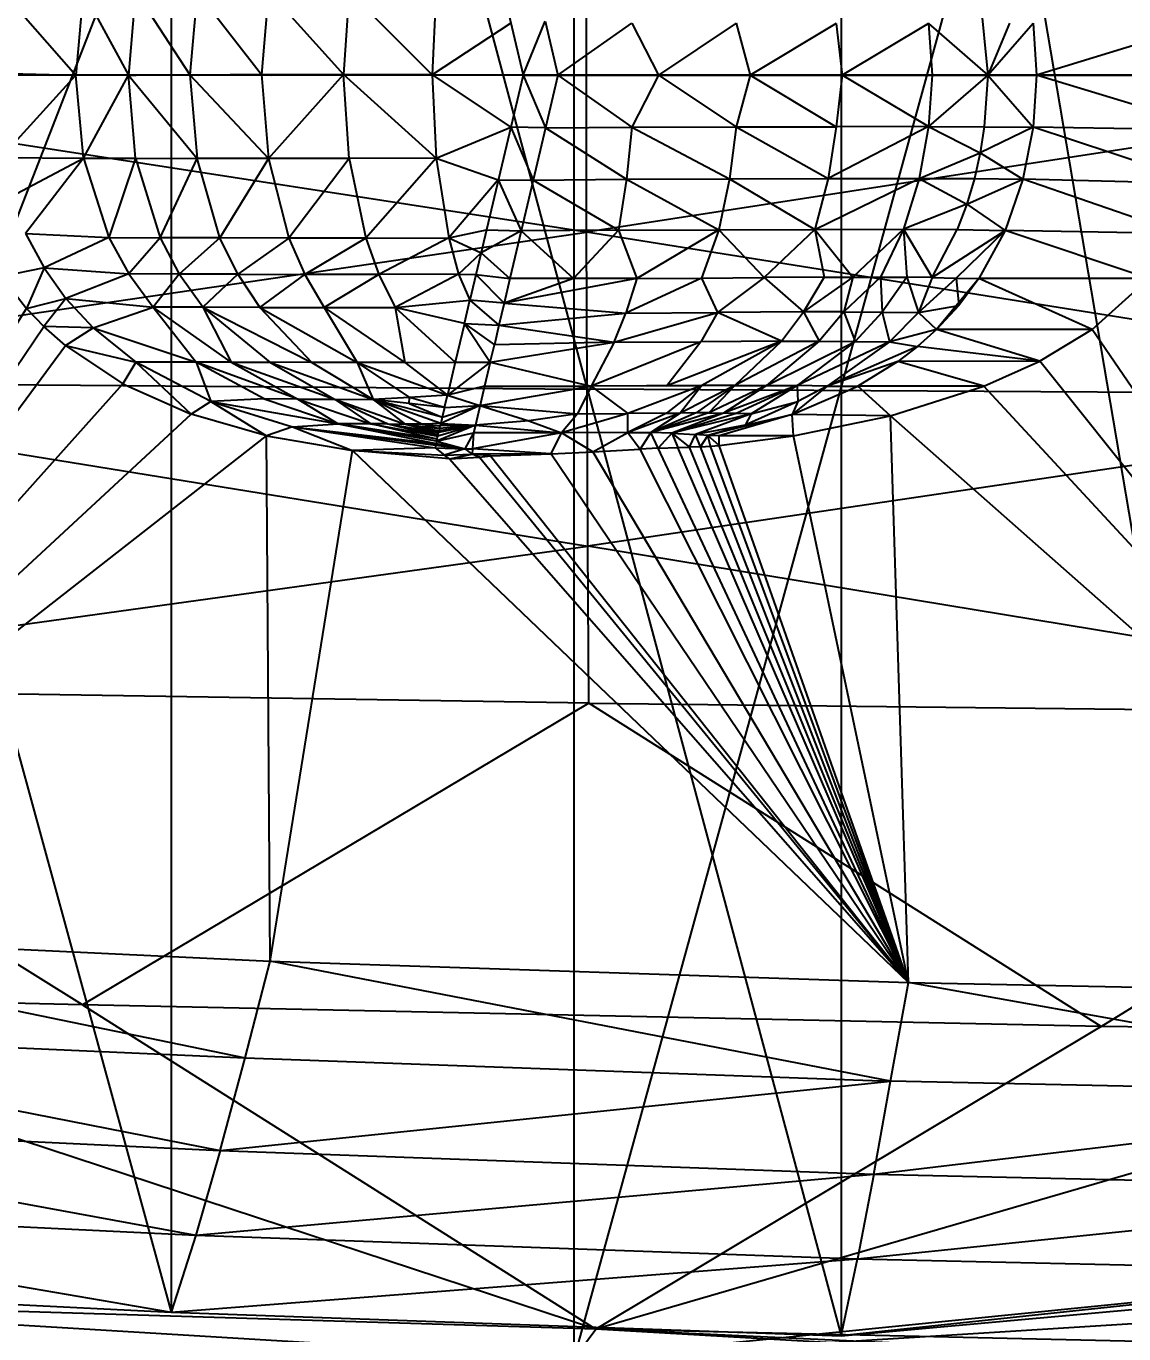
# Model space of a CAD drawing. Extents: x 11992 to 29481, y -6727 to 6811.
# Drawn here: x 18263.9 to 18425.4, y 3013.4 to 3205.8 of the extents above; entities that cross this region are included whole.
import ezdxf

# ---------------------------------------------------------------- set-up
doc = ezdxf.new("R2010")
doc.units = 0
doc.header["$MEASUREMENT"] = 0
doc.layers.get('0').update_dxf_attribs({"color": 8, "linetype": 'CONTINUOUS'})
doc.layers.add('zoylight 5回路', color=4, linetype='CONTINUOUS')

msp = doc.modelspace()

# ---------------------------------------------------------------- linework, layer by layer
for p, q in [((18344.45, 3387.46, -2031.63), (18198.4, 3013.62, -2031.63)), ((18344.45, 3387.46, -2031.63), (18344.45, 3009.73, -2031.63)), ((18445.54, 3019.73, -2034.43), (18383.8, 3384.09, -2034.43)), ((18383.8, 3384.09, -2034.43), (18383.8, 3013.11, -2034.43)), ((18285.24, 3380.58, -2034.43), (18383.8, 3013.11, -2034.43)), ((18285.24, 3380.58, -2034.43), (18285.24, 3016.62, -2034.43)), ((18445.54, 3377.27, -2031.63), (18344.45, 3009.73, -2031.63)), ((18186.9, 3375.74, -2034.43), (18285.24, 3016.62, -2034.43)), ((18330.85, 3224.63, -2372.89), (18336.99, 3198.6, -2378.88)), ((18346.32, 3198.6, -1952.08), (18346.34, 3221.7, -1952.23)), ((18260.3, 3211.02, -2314.98), (18271.19, 3198.59, -2339.02)), ((18272.31, 3210.83, -2338.76), (18271.19, 3198.59, -2339.02)), ((18272.31, 3210.83, -2338.76), (18278.93, 3198.58, -2350.05)), ((18280, 3210.84, -2349.62), (18278.93, 3198.58, -2350.05)), ((18280, 3210.84, -2349.62), (18287.96, 3198.65, -2359.81)), ((18289.06, 3210.87, -2359.33), (18287.96, 3198.65, -2359.81)), ((18289.06, 3210.87, -2359.33), (18298.54, 3198.67, -2368.01)), ((18299.57, 3210.89, -2367.37), (18298.54, 3198.67, -2368.01)), ((18299.57, 3210.89, -2367.37), (18310.6, 3198.66, -2374.13)), ((18311.4, 3210.89, -2373.27), (18310.6, 3198.66, -2374.13)), ((18311.4, 3210.89, -2373.27), (18323.6, 3198.63, -2377.74)), ((18324.21, 3210.85, -2376.74), (18323.6, 3198.63, -2377.74)), ((18404.23, 3210.02, -2350.68), (18405.39, 3198.6, -2350.88)), ((18335.19, 3206.24, -2378.45), (18323.6, 3198.63, -2377.74)), ((18336.99, 3198.6, -2378.88), (18340.26, 3206.52, -2375.26)), ((18340.26, 3206.52, -2375.26), (18342.13, 3198.6, -2375.66)), ((18342.13, 3198.6, -2375.66), (18353.01, 3206.25, -2374.24)), ((18353.01, 3206.25, -2374.24), (18356.91, 3198.6, -2374.08)), ((18368.36, 3206.24, -2371.04), (18356.91, 3198.6, -2374.08)), ((18368.36, 3206.24, -2371.04), (18370.42, 3198.6, -2370.87)), ((18383.08, 3206.2, -2365.58), (18370.42, 3198.6, -2370.87)), ((18383.08, 3206.2, -2365.58), (18383.94, 3198.6, -2365.61)), ((18396.65, 3206.19, -2357.67), (18383.94, 3198.6, -2365.61)), ((18396.65, 3206.19, -2357.67), (18405.39, 3198.6, -2350.88)), ((18396.65, 3206.19, -2357.67), (18397.16, 3198.6, -2357.77)), ((18405.39, 3198.6, -2350.88), (18412.03, 3206.25, -2342.77)), ((18408.58, 3206.23, -2346.96), (18405.39, 3198.6, -2350.88)), ((18412.03, 3206.25, -2342.77), (18412.55, 3198.6, -2342.79)), ((18439.01, 3206.69, -2307.08), (18412.55, 3198.6, -2342.79)), ((18496.2, 3198.6, -1934.65), (18098.55, 3198.6, -1985.48)), ((18346.35, 3175.49, -1952.22), (18196.69, 3198.6, -1971.57)), ((18259.11, 3198.86, -2315.07), (18271.19, 3198.59, -2339.02)), ((18259.11, 3198.86, -2315.07), (18267.33, 3198.6, -2332.39)), ((18260.24, 3186.47, -2314.98), (18271.19, 3198.59, -2339.02)), ((18271.19, 3198.59, -2339.02), (18267.33, 3198.6, -2332.39)), ((18299.94, 3198.6, -2368.88), (18267.33, 3198.6, -2332.39)), ((18273.18, 3198.6, -2342.14), (18271.19, 3198.59, -2339.02)), ((18272.31, 3186.37, -2338.76), (18271.19, 3198.59, -2339.02)), ((18278.93, 3198.58, -2350.05), (18271.19, 3198.59, -2339.02)), ((18272.31, 3186.37, -2338.76), (18278.93, 3198.58, -2350.05)), ((18278.93, 3198.58, -2350.05), (18273.18, 3198.6, -2342.14)), ((18287.96, 3198.65, -2359.81), (18278.93, 3198.58, -2350.05)), ((18278.93, 3198.58, -2350.05), (18280.06, 3198.6, -2351.44)), ((18278.93, 3198.58, -2350.05), (18289.06, 3186.32, -2359.33)), ((18280, 3186.35, -2349.63), (18278.93, 3198.58, -2350.05)), ((18287.96, 3198.65, -2359.81), (18280.06, 3198.6, -2351.44)), ((18287.96, 3198.65, -2359.81), (18298.54, 3198.67, -2368.01)), ((18287.96, 3198.65, -2359.81), (18299.57, 3186.3, -2367.37)), ((18287.96, 3198.65, -2359.81), (18289.32, 3198.6, -2361.04)), ((18287.96, 3198.65, -2359.81), (18289.06, 3186.32, -2359.33)), ((18298.54, 3198.67, -2368.01), (18289.32, 3198.6, -2361.04)), ((18298.54, 3198.67, -2368.01), (18299.57, 3186.3, -2367.37)), ((18298.54, 3198.67, -2368.01), (18310.6, 3198.66, -2374.13)), ((18298.54, 3198.67, -2368.01), (18299.94, 3198.6, -2368.88)), ((18299.57, 3186.3, -2367.37), (18310.6, 3198.66, -2374.13)), ((18310.6, 3198.66, -2374.13), (18299.94, 3198.6, -2368.88)), ((18323.6, 3198.63, -2377.74), (18310.6, 3198.66, -2374.13)), ((18311.4, 3186.31, -2373.27), (18310.6, 3198.66, -2374.13)), ((18324.21, 3186.35, -2376.74), (18310.6, 3198.66, -2374.13)), ((18323.6, 3198.63, -2377.74), (18336.99, 3198.6, -2378.88)), ((18323.6, 3198.63, -2377.74), (18335.18, 3190.94, -2378.45)), ((18323.6, 3198.63, -2377.74), (18324.21, 3186.35, -2376.74)), ((18336.99, 3198.6, -2378.88), (18329.17, 3165.47, -2368.22)), ((18336.99, 3198.6, -2378.88), (18340.3, 3190.82, -2375.27)), ((18336.99, 3198.6, -2378.88), (18439.6, 3198.6, -2307.11)), ((18342.13, 3198.6, -2375.66), (18340.3, 3190.82, -2375.27)), ((18342.13, 3198.6, -2375.66), (18353.01, 3190.94, -2374.24)), ((18346.35, 3175.49, -1952.22), (18346.32, 3198.6, -1952.08)), ((18496.2, 3198.6, -1934.65), (18346.35, 3175.49, -1952.22)), ((18356.91, 3198.6, -2374.08), (18353.01, 3190.94, -2374.24)), ((18356.91, 3198.6, -2374.08), (18368.36, 3190.96, -2371.04)), ((18370.42, 3198.6, -2370.87), (18368.36, 3190.96, -2371.04)), ((18370.42, 3198.6, -2370.87), (18383.08, 3190.99, -2365.58)), ((18383.94, 3198.6, -2365.61), (18383.08, 3190.99, -2365.58)), ((18396.65, 3191.01, -2357.67), (18383.94, 3198.6, -2365.61)), ((18405.39, 3198.6, -2350.88), (18396.65, 3191.01, -2357.67)), ((18397.16, 3198.6, -2357.77), (18396.65, 3191.01, -2357.67)), ((18405.39, 3198.6, -2350.88), (18404.83, 3190.99, -2350.86)), ((18405.39, 3198.6, -2350.88), (18412.03, 3190.94, -2342.77)), ((18412.55, 3198.6, -2342.79), (18412.03, 3190.94, -2342.77)), ((18439.01, 3190.51, -2307.08), (18412.55, 3198.6, -2342.79)), ((18324.21, 3186.35, -2376.74), (18335.18, 3190.94, -2378.45)), ((18340.3, 3190.82, -2375.27), (18335.18, 3190.94, -2378.45)), ((18335.18, 3190.94, -2378.45), (18338.48, 3183.13, -2373.84)), ((18340.3, 3190.82, -2375.27), (18338.48, 3183.13, -2373.84)), ((18340.3, 3190.82, -2375.27), (18353.01, 3190.94, -2374.24)), ((18340.3, 3190.82, -2375.27), (18352.23, 3183.28, -2372.89)), ((18353.01, 3190.94, -2374.24), (18352.23, 3183.28, -2372.89)), ((18353.01, 3190.94, -2374.24), (18368.36, 3190.96, -2371.04)), ((18353.01, 3190.94, -2374.24), (18367.37, 3183.31, -2369.84)), ((18368.36, 3190.96, -2371.04), (18367.37, 3183.31, -2369.84)), ((18368.36, 3190.96, -2371.04), (18383.08, 3190.99, -2365.58)), ((18368.36, 3190.96, -2371.04), (18381.88, 3183.37, -2364.63)), ((18396.65, 3191.01, -2357.67), (18381.88, 3183.37, -2364.63)), ((18383.08, 3190.99, -2365.58), (18381.88, 3183.37, -2364.63)), ((18396.65, 3191.01, -2357.67), (18383.08, 3190.99, -2365.58)), ((18396.65, 3191.01, -2357.67), (18395.28, 3183.4, -2357.01)), ((18396.65, 3191.01, -2357.67), (18404.83, 3190.99, -2350.86)), ((18396.65, 3191.01, -2357.67), (18404.23, 3187.17, -2350.68)), ((18404.83, 3190.99, -2350.86), (18404.23, 3187.17, -2350.68)), ((18412.03, 3190.94, -2342.77), (18404.23, 3187.17, -2350.68)), ((18404.83, 3190.99, -2350.86), (18412.03, 3190.94, -2342.77)), ((18412.03, 3190.94, -2342.77), (18410.54, 3183.27, -2342.32)), ((18439.01, 3190.51, -2307.08), (18412.03, 3190.94, -2342.77)), ((18437.11, 3182.63, -2306.98), (18412.03, 3190.94, -2342.77)), ((18260.24, 3186.47, -2314.98), (18272.31, 3186.37, -2338.76)), ((18261.71, 3180.72, -2314.87), (18272.31, 3186.37, -2338.76)), ((18272.31, 3186.37, -2338.76), (18263.82, 3175.27, -2314.71)), ((18272.31, 3186.37, -2338.76), (18276.05, 3174.68, -2337.85)), ((18272.31, 3186.37, -2338.76), (18280, 3186.35, -2349.63)), ((18280, 3186.35, -2349.63), (18276.05, 3174.68, -2337.85)), ((18280, 3186.35, -2349.63), (18283.59, 3174.66, -2348.27)), ((18280, 3186.35, -2349.63), (18289.06, 3186.32, -2359.33)), ((18283.59, 3174.66, -2348.27), (18289.06, 3186.32, -2359.33)), ((18299.57, 3186.3, -2367.37), (18289.06, 3186.32, -2359.33)), ((18292.41, 3174.63, -2357.45), (18289.06, 3186.32, -2359.33)), ((18299.57, 3186.3, -2367.37), (18292.41, 3174.63, -2357.45)), ((18311.4, 3186.31, -2373.27), (18299.57, 3186.3, -2367.37)), ((18299.57, 3186.3, -2367.37), (18302.54, 3174.61, -2364.92)), ((18311.4, 3186.31, -2373.27), (18302.54, 3174.61, -2364.92)), ((18324.21, 3186.35, -2376.74), (18311.4, 3186.31, -2373.27)), ((18311.4, 3186.31, -2373.27), (18313.87, 3174.62, -2370.3)), ((18324.21, 3186.35, -2376.74), (18313.87, 3174.62, -2370.3)), ((18324.21, 3186.35, -2376.74), (18333.35, 3183.19, -2377)), ((18324.21, 3186.35, -2376.74), (18326.07, 3174.66, -2373.35)), ((18395.28, 3183.4, -2357.01), (18404.23, 3187.17, -2350.68)), ((18404.23, 3187.17, -2350.68), (18403.39, 3183.36, -2350.36)), ((18404.23, 3187.17, -2350.68), (18410.54, 3183.27, -2342.32)), ((18333.35, 3183.19, -2377), (18326.07, 3174.66, -2373.35)), ((18333.35, 3183.19, -2377), (18338.48, 3183.13, -2373.84)), ((18333.35, 3183.19, -2377), (18336.72, 3175.68, -2371.15)), ((18338.48, 3183.13, -2373.84), (18336.72, 3175.68, -2371.15)), ((18338.48, 3183.13, -2373.84), (18352.23, 3183.28, -2372.89)), ((18338.48, 3183.13, -2373.84), (18351.04, 3175.77, -2370.33)), ((18352.23, 3183.28, -2372.89), (18351.04, 3175.77, -2370.33)), ((18352.23, 3183.28, -2372.89), (18367.37, 3183.31, -2369.84)), ((18352.23, 3183.28, -2372.89), (18365.79, 3175.81, -2367.53)), ((18367.37, 3183.31, -2369.84), (18365.79, 3175.81, -2367.53)), ((18367.37, 3183.31, -2369.84), (18381.88, 3183.37, -2364.63)), ((18367.37, 3183.31, -2369.84), (18379.9, 3175.9, -2362.72)), ((18379.9, 3175.9, -2362.72), (18395.28, 3183.4, -2357.01)), ((18381.88, 3183.37, -2364.63), (18379.9, 3175.9, -2362.72)), ((18381.88, 3183.37, -2364.63), (18395.28, 3183.4, -2357.01)), ((18395.28, 3183.4, -2357.01), (18392.94, 3175.94, -2355.6)), ((18395.28, 3183.4, -2357.01), (18403.39, 3183.36, -2350.36)), ((18395.28, 3183.4, -2357.01), (18402.27, 3179.59, -2349.88)), ((18403.39, 3183.36, -2350.36), (18402.27, 3179.59, -2349.88)), ((18402.27, 3179.59, -2349.88), (18410.54, 3183.27, -2342.32)), ((18403.39, 3183.36, -2350.36), (18410.54, 3183.27, -2342.32)), ((18410.54, 3183.27, -2342.32), (18407.92, 3175.75, -2341.3)), ((18433.77, 3175.25, -2306.81), (18410.54, 3183.27, -2342.32)), ((18437.11, 3182.63, -2306.98), (18410.54, 3183.27, -2342.32)), ((18402.27, 3179.59, -2349.88), (18392.94, 3175.94, -2355.6)), ((18402.27, 3179.59, -2349.88), (18400.87, 3175.88, -2349.22)), ((18402.27, 3179.59, -2349.88), (18407.92, 3175.75, -2341.3)), ((18196.74, 3153.56, -1971.98), (18346.35, 3175.49, -1952.22)), ((18263.82, 3175.27, -2314.71), (18276.05, 3174.68, -2337.85)), ((18263.82, 3175.27, -2314.71), (18266.53, 3170.24, -2314.51)), ((18276.05, 3174.68, -2337.85), (18266.53, 3170.24, -2314.51)), ((18276.05, 3174.68, -2337.85), (18283.59, 3174.66, -2348.27)), ((18276.05, 3174.68, -2337.85), (18278.98, 3169.34, -2337.15)), ((18283.59, 3174.66, -2348.27), (18278.98, 3169.34, -2337.15)), ((18292.41, 3174.63, -2357.45), (18283.59, 3174.66, -2348.27)), ((18283.59, 3174.66, -2348.27), (18286.41, 3169.32, -2347.22)), ((18292.41, 3174.63, -2357.45), (18286.41, 3169.32, -2347.22)), ((18295.04, 3169.29, -2355.98), (18292.41, 3174.63, -2357.45)), ((18302.54, 3174.61, -2364.92), (18292.41, 3174.63, -2357.45)), ((18302.54, 3174.61, -2364.92), (18295.04, 3169.29, -2355.98)), ((18313.87, 3174.62, -2370.3), (18302.54, 3174.61, -2364.92)), ((18302.54, 3174.61, -2364.92), (18304.87, 3169.27, -2363.01)), ((18313.87, 3174.62, -2370.3), (18304.87, 3169.27, -2363.01)), ((18313.87, 3174.62, -2370.3), (18326.07, 3174.66, -2373.35)), ((18313.87, 3174.62, -2370.3), (18315.79, 3169.28, -2367.98)), ((18326.07, 3174.66, -2373.35), (18315.79, 3169.28, -2367.98)), ((18326.07, 3174.66, -2373.35), (18331.62, 3175.83, -2374.46)), ((18326.07, 3174.66, -2373.35), (18327.51, 3169.32, -2370.7)), ((18326.07, 3174.66, -2373.35), (18330.81, 3172.42, -2372.81)), ((18336.72, 3175.68, -2371.15), (18330.81, 3172.42, -2372.81)), ((18331.62, 3175.83, -2374.46), (18336.72, 3175.68, -2371.15)), ((18336.72, 3175.68, -2371.15), (18335.07, 3168.67, -2367.06)), ((18351.04, 3175.77, -2370.33), (18336.72, 3175.68, -2371.15)), ((18336.72, 3175.68, -2371.15), (18344.42, 3168.68, -2366.83)), ((18351.04, 3175.77, -2370.33), (18344.42, 3168.68, -2366.83)), ((18346.41, 3152.39, -1952.66), (18346.35, 3175.49, -1952.22)), ((18496.3, 3151.54, -1935.27), (18346.35, 3175.49, -1952.22)), ((18351.04, 3175.77, -2370.33), (18365.79, 3175.81, -2367.53)), ((18351.04, 3175.77, -2370.33), (18353.71, 3168.69, -2365.83)), ((18365.79, 3175.81, -2367.53), (18353.71, 3168.69, -2365.83)), ((18365.79, 3175.81, -2367.53), (18363.25, 3168.73, -2364.01)), ((18365.79, 3175.81, -2367.53), (18379.9, 3175.9, -2362.72)), ((18365.79, 3175.81, -2367.53), (18372.47, 3168.8, -2361.37)), ((18379.9, 3175.9, -2362.72), (18372.47, 3168.8, -2361.37)), ((18379.9, 3175.9, -2362.72), (18392.94, 3175.94, -2355.6)), ((18379.9, 3175.9, -2362.72), (18381.27, 3168.86, -2357.86)), ((18379.9, 3175.9, -2362.72), (18385.49, 3168.88, -2355.71)), ((18392.94, 3175.94, -2355.6), (18385.49, 3168.88, -2355.71)), ((18392.94, 3175.94, -2355.6), (18389.57, 3168.88, -2353.24)), ((18392.94, 3175.94, -2355.6), (18397.19, 3168.8, -2347.26)), ((18392.94, 3175.94, -2355.6), (18400.87, 3175.88, -2349.22)), ((18392.94, 3175.94, -2355.6), (18393.47, 3168.85, -2350.45)), ((18397.19, 3168.8, -2347.26), (18400.87, 3175.88, -2349.22)), ((18397.19, 3168.8, -2347.26), (18407.92, 3175.75, -2341.3)), ((18407.92, 3175.75, -2341.3), (18400.72, 3168.73, -2343.63)), ((18400.87, 3175.88, -2349.22), (18407.92, 3175.75, -2341.3)), ((18407.92, 3175.75, -2341.3), (18404.06, 3168.65, -2339.54)), ((18433.77, 3175.25, -2306.81), (18407.92, 3175.75, -2341.3)), ((18429.05, 3168.65, -2306.56), (18407.92, 3175.75, -2341.3)), ((18327.51, 3169.32, -2370.7), (18330.81, 3172.42, -2372.81)), ((18330.81, 3172.42, -2372.81), (18335.07, 3168.67, -2367.06)), ((18266.53, 3170.24, -2314.51), (18260.31, 3168.96, -2297.86)), ((18260.31, 3168.96, -2297.86), (18263.97, 3164.26, -2298.05)), ((18266.53, 3170.24, -2314.51), (18263.97, 3164.26, -2298.05)), ((18266.53, 3170.24, -2314.51), (18278.98, 3169.34, -2337.15)), ((18266.53, 3170.24, -2314.51), (18269.74, 3165.74, -2314.28)), ((18278.98, 3169.34, -2337.15), (18269.74, 3165.74, -2314.28)), ((18278.98, 3169.34, -2337.15), (18282.59, 3164.46, -2336.29)), ((18286.41, 3169.32, -2347.22), (18278.98, 3169.34, -2337.15)), ((18286.41, 3169.32, -2347.22), (18282.59, 3164.46, -2336.29)), ((18295.04, 3169.29, -2355.98), (18286.41, 3169.32, -2347.22)), ((18289.89, 3164.44, -2345.93), (18286.41, 3169.32, -2347.22)), ((18295.04, 3169.29, -2355.98), (18289.89, 3164.44, -2345.93)), ((18295.04, 3169.29, -2355.98), (18298.28, 3164.41, -2354.18)), ((18295.04, 3169.29, -2355.98), (18304.87, 3169.27, -2363.01)), ((18298.28, 3164.41, -2354.18), (18304.87, 3169.27, -2363.01)), ((18315.79, 3169.28, -2367.98), (18304.87, 3169.27, -2363.01)), ((18304.87, 3169.27, -2363.01), (18307.75, 3164.4, -2360.67)), ((18315.79, 3169.28, -2367.98), (18307.75, 3164.4, -2360.67)), ((18327.51, 3169.32, -2370.7), (18315.79, 3169.28, -2367.98)), ((18315.79, 3169.28, -2367.98), (18318.17, 3164.41, -2365.12)), ((18327.51, 3169.32, -2370.7), (18318.17, 3164.41, -2365.12)), ((18327.51, 3169.32, -2370.7), (18330.06, 3169.24, -2370.93)), ((18327.51, 3169.32, -2370.7), (18329.17, 3165.47, -2368.22)), ((18330.06, 3169.24, -2370.93), (18334.21, 3165.03, -2364.11)), ((18330.06, 3169.24, -2370.93), (18335.07, 3168.67, -2367.06)), ((18353.71, 3168.69, -2365.83), (18334.21, 3165.03, -2364.11)), ((18344.42, 3168.68, -2366.83), (18334.21, 3165.03, -2364.11)), ((18335.07, 3168.67, -2367.06), (18334.21, 3165.03, -2364.11)), ((18344.42, 3168.68, -2366.83), (18335.07, 3168.67, -2367.06)), ((18353.71, 3168.69, -2365.83), (18344.42, 3168.68, -2366.83)), ((18363.25, 3168.73, -2364.01), (18352.09, 3163.59, -2361.73)), ((18353.71, 3168.69, -2365.83), (18352.09, 3163.59, -2361.73)), ((18353.71, 3168.69, -2365.83), (18363.25, 3168.73, -2364.01)), ((18363.25, 3168.73, -2364.01), (18372.47, 3168.8, -2361.37)), ((18363.25, 3168.73, -2364.01), (18365.6, 3163.66, -2359.09)), ((18372.47, 3168.8, -2361.37), (18365.6, 3163.66, -2359.09)), ((18381.27, 3168.86, -2357.86), (18372.47, 3168.8, -2361.37)), ((18372.47, 3168.8, -2361.37), (18378.26, 3163.76, -2354.78)), ((18385.49, 3168.88, -2355.71), (18378.26, 3163.76, -2354.78)), ((18381.27, 3168.86, -2357.86), (18378.26, 3163.76, -2354.78)), ((18381.27, 3168.86, -2357.86), (18385.49, 3168.88, -2355.71)), ((18385.49, 3168.88, -2355.71), (18384.19, 3163.78, -2351.81)), ((18389.57, 3168.88, -2353.24), (18384.19, 3163.78, -2351.81)), ((18385.49, 3168.88, -2355.71), (18389.57, 3168.88, -2353.24)), ((18389.57, 3168.88, -2353.24), (18393.47, 3168.85, -2350.45)), ((18389.57, 3168.88, -2353.24), (18389.84, 3163.74, -2348.08)), ((18393.47, 3168.85, -2350.45), (18389.84, 3163.74, -2348.08)), ((18397.19, 3168.8, -2347.26), (18393.47, 3168.85, -2350.45)), ((18393.47, 3168.85, -2350.45), (18395.15, 3163.65, -2343.39)), ((18397.19, 3168.8, -2347.26), (18395.15, 3163.65, -2343.39)), ((18395.15, 3163.65, -2343.39), (18400.72, 3168.73, -2343.63)), ((18397.19, 3168.8, -2347.26), (18400.72, 3168.73, -2343.63)), ((18404.06, 3168.65, -2339.54), (18397.8, 3161.16, -2336.35)), ((18400.72, 3168.73, -2343.63), (18401.11, 3164.71, -2338.07)), ((18400.72, 3168.73, -2343.63), (18404.06, 3168.65, -2339.54)), ((18404.06, 3168.65, -2339.54), (18401.11, 3164.71, -2338.07)), ((18420.71, 3161.16, -2306.13), (18404.06, 3168.65, -2339.54)), ((18429.05, 3168.65, -2306.56), (18404.06, 3168.65, -2339.54)), ((18420.71, 3161.16, -2306.13), (18429.05, 3168.65, -2306.56)), ((18263.97, 3164.26, -2298.05), (18269.74, 3165.74, -2314.28)), ((18269.74, 3165.74, -2314.28), (18266.52, 3161.6, -2298.18)), ((18269.74, 3165.74, -2314.28), (18273.77, 3161.4, -2314)), ((18269.74, 3165.74, -2314.28), (18282.59, 3164.46, -2336.29)), ((18318.17, 3164.41, -2365.12), (18329.17, 3165.47, -2368.22)), ((18328.37, 3162.05, -2365.21), (18329.17, 3165.47, -2368.22)), ((18334.21, 3165.03, -2364.11), (18329.17, 3165.47, -2368.22)), ((18329.17, 3165.47, -2368.22), (18333.45, 3161.79, -2360.84)), ((18334.21, 3165.03, -2364.11), (18333.45, 3161.79, -2360.84)), ((18334.21, 3165.03, -2364.11), (18352.09, 3163.59, -2361.73)), ((18395.15, 3163.65, -2343.39), (18401.11, 3164.71, -2338.07)), ((18401.11, 3164.71, -2338.07), (18397.8, 3161.16, -2336.35)), ((18205.97, 3072.64, -2295.05), (18263.97, 3164.26, -2298.05)), ((18263.97, 3164.26, -2298.05), (18266.52, 3161.6, -2298.18)), ((18273.77, 3161.4, -2314), (18282.59, 3164.46, -2336.29)), ((18282.59, 3164.46, -2336.29), (18288.9, 3156.38, -2330.18)), ((18289.89, 3164.44, -2345.93), (18282.59, 3164.46, -2336.29)), ((18294.05, 3156.36, -2337.5), (18282.59, 3164.46, -2336.29)), ((18289.89, 3164.44, -2345.93), (18305.91, 3156.32, -2349.39)), ((18289.89, 3164.44, -2345.93), (18299.73, 3156.34, -2343.96)), ((18298.28, 3164.41, -2354.18), (18289.89, 3164.44, -2345.93)), ((18289.89, 3164.44, -2345.93), (18294.05, 3156.36, -2337.5)), ((18298.28, 3164.41, -2354.18), (18307.75, 3164.4, -2360.67)), ((18298.28, 3164.41, -2354.18), (18312.57, 3156.31, -2353.67)), ((18298.28, 3164.41, -2354.18), (18305.91, 3156.32, -2349.39)), ((18307.75, 3164.4, -2360.67), (18318.17, 3164.41, -2365.12)), ((18307.75, 3164.4, -2360.67), (18312.57, 3156.31, -2353.67)), ((18307.75, 3164.4, -2360.67), (18319.62, 3156.31, -2356.75)), ((18328.37, 3162.05, -2365.21), (18318.17, 3164.41, -2365.12)), ((18318.17, 3164.41, -2365.12), (18327.02, 3156.34, -2358.62)), ((18318.17, 3164.41, -2365.12), (18319.62, 3156.31, -2356.75)), ((18333.45, 3161.79, -2360.84), (18352.09, 3163.59, -2361.73)), ((18350.4, 3159.29, -2357.06), (18365.6, 3163.66, -2359.09)), ((18350.4, 3159.29, -2357.06), (18352.09, 3163.59, -2361.73)), ((18352.09, 3163.59, -2361.73), (18365.6, 3163.66, -2359.09)), ((18365.6, 3163.66, -2359.09), (18363.17, 3159.35, -2354.82)), ((18378.26, 3163.76, -2354.78), (18365.6, 3163.66, -2359.09)), ((18375.01, 3159.44, -2351.17), (18365.6, 3163.66, -2359.09)), ((18375.01, 3159.44, -2351.17), (18378.26, 3163.76, -2354.78)), ((18384.19, 3163.78, -2351.81), (18378.26, 3163.76, -2354.78)), ((18378.26, 3163.76, -2354.78), (18380.56, 3159.45, -2348.6)), ((18384.19, 3163.78, -2351.81), (18380.56, 3159.45, -2348.6)), ((18384.19, 3163.78, -2351.81), (18389.84, 3163.74, -2348.08)), ((18384.19, 3163.78, -2351.81), (18385.86, 3159.41, -2345.24)), ((18389.84, 3163.74, -2348.08), (18385.86, 3159.41, -2345.24)), ((18389.84, 3163.74, -2348.08), (18395.15, 3163.65, -2343.39)), ((18389.84, 3163.74, -2348.08), (18390.9, 3159.33, -2340.86)), ((18395.15, 3163.65, -2343.39), (18390.9, 3159.33, -2340.86)), ((18395.15, 3163.65, -2343.39), (18397.8, 3161.16, -2336.35)), ((18205.97, 3072.64, -2295.05), (18266.52, 3161.6, -2298.18)), ((18273.77, 3161.4, -2314), (18266.52, 3161.6, -2298.18)), ((18269.68, 3158.79, -2298.34), (18266.52, 3161.6, -2298.18)), ((18269.68, 3158.79, -2298.34), (18273.77, 3161.4, -2314)), ((18273.77, 3161.4, -2314), (18288.9, 3156.38, -2330.18)), ((18273.77, 3161.4, -2314), (18280.04, 3156.38, -2313.6)), ((18328.37, 3162.05, -2365.21), (18327.02, 3156.34, -2358.62)), ((18328.37, 3162.05, -2365.21), (18332.16, 3156.34, -2353.51)), ((18328.37, 3162.05, -2365.21), (18332.77, 3158.9, -2357.3)), ((18328.37, 3162.05, -2365.21), (18333.45, 3161.79, -2360.84)), ((18333.45, 3161.79, -2360.84), (18332.77, 3158.9, -2357.3)), ((18333.45, 3161.79, -2360.84), (18350.4, 3159.29, -2357.06)), ((18397.8, 3161.16, -2336.35), (18390.9, 3159.33, -2340.86)), ((18397.8, 3161.16, -2336.35), (18395.02, 3158.67, -2334.84)), ((18413.02, 3156.49, -2305.73), (18397.8, 3161.16, -2336.35)), ((18420.71, 3161.16, -2306.13), (18397.8, 3161.16, -2336.35)), ((18420.71, 3161.16, -2306.13), (18413.02, 3156.49, -2305.73)), ((18487.6, 3063.24, -2309.58), (18420.71, 3161.16, -2306.13)), ((18205.97, 3072.64, -2295.05), (18269.68, 3158.79, -2298.34)), ((18269.68, 3158.79, -2298.34), (18278.1, 3153.16, -2298.77)), ((18269.68, 3158.79, -2298.34), (18280.04, 3156.38, -2313.6)), ((18332.16, 3156.34, -2353.51), (18350.4, 3159.29, -2357.06)), ((18332.16, 3156.34, -2353.51), (18332.77, 3158.9, -2357.3)), ((18350.4, 3159.29, -2357.06), (18332.77, 3158.9, -2357.3)), ((18363.17, 3159.35, -2354.82), (18347.03, 3152.84, -2346.71)), ((18350.4, 3159.29, -2357.06), (18347.03, 3152.84, -2346.71)), ((18350.4, 3159.29, -2357.06), (18363.17, 3159.35, -2354.82)), ((18375.01, 3159.44, -2351.17), (18358.14, 3152.89, -2345.28)), ((18363.17, 3159.35, -2354.82), (18358.14, 3152.89, -2345.28)), ((18375.01, 3159.44, -2351.17), (18363.17, 3159.35, -2354.82)), ((18375.01, 3159.44, -2351.17), (18363.28, 3152.92, -2344.29)), ((18380.56, 3159.45, -2348.6), (18368.15, 3152.95, -2343.03)), ((18375.01, 3159.44, -2351.17), (18368.15, 3152.95, -2343.03)), ((18380.56, 3159.45, -2348.6), (18372.81, 3152.95, -2341.29)), ((18372.81, 3152.95, -2341.29), (18385.86, 3159.41, -2345.24)), ((18375.01, 3159.44, -2351.17), (18380.56, 3159.45, -2348.6)), ((18385.86, 3159.41, -2345.24), (18377.33, 3152.91, -2338.74)), ((18390.9, 3159.33, -2340.86), (18377.33, 3152.91, -2338.74)), ((18380.56, 3159.45, -2348.6), (18385.86, 3159.41, -2345.24)), ((18390.9, 3159.33, -2340.86), (18381.74, 3152.85, -2335.05)), ((18385.86, 3159.41, -2345.24), (18390.9, 3159.33, -2340.86)), ((18390.9, 3159.33, -2340.86), (18395.02, 3158.67, -2334.84)), ((18395.02, 3158.67, -2334.84), (18381.74, 3152.85, -2335.05)), ((18395.02, 3158.67, -2334.84), (18392.14, 3156.47, -2333.23)), ((18413.02, 3156.49, -2305.73), (18395.02, 3158.67, -2334.84)), ((18280.04, 3156.38, -2313.6), (18278.1, 3153.16, -2298.77)), ((18288.9, 3156.38, -2330.18), (18280.04, 3156.38, -2313.6)), ((18291.08, 3150.59, -2313.05), (18280.04, 3156.38, -2313.6)), ((18280.04, 3156.38, -2313.6), (18288.15, 3148.69, -2299.29)), ((18288.9, 3156.38, -2330.18), (18291.08, 3150.59, -2313.05)), ((18303.88, 3150.94, -2334.96), (18288.9, 3156.38, -2330.18)), ((18298.91, 3150.96, -2328.46), (18288.9, 3156.38, -2330.18)), ((18294.05, 3156.36, -2337.5), (18288.9, 3156.38, -2330.18)), ((18294.05, 3156.36, -2337.5), (18299.73, 3156.34, -2343.96)), ((18294.05, 3156.36, -2337.5), (18309.25, 3150.91, -2340.45)), ((18294.05, 3156.36, -2337.5), (18303.88, 3150.94, -2334.96)), ((18305.91, 3156.32, -2349.39), (18299.73, 3156.34, -2343.96)), ((18299.73, 3156.34, -2343.96), (18309.25, 3150.91, -2340.45)), ((18299.73, 3156.34, -2343.96), (18314.95, 3150.89, -2344.77)), ((18305.91, 3156.32, -2349.39), (18314.95, 3150.89, -2344.77)), ((18312.57, 3156.31, -2353.67), (18305.91, 3156.32, -2349.39)), ((18319.62, 3156.31, -2356.75), (18312.57, 3156.31, -2353.67)), ((18312.57, 3156.31, -2353.67), (18314.95, 3150.89, -2344.77)), ((18312.57, 3156.31, -2353.67), (18325.88, 3151.51, -2350.71)), ((18312.57, 3156.31, -2353.67), (18320.27, 3151.18, -2348.25)), ((18319.62, 3156.31, -2356.75), (18327.02, 3156.34, -2358.62)), ((18319.62, 3156.31, -2356.75), (18325.88, 3151.51, -2350.71)), ((18327.02, 3156.34, -2358.62), (18325.88, 3151.51, -2350.71)), ((18332.16, 3156.34, -2353.51), (18325.88, 3151.51, -2350.71)), ((18327.02, 3156.34, -2358.62), (18332.16, 3156.34, -2353.51)), ((18332.16, 3156.34, -2353.51), (18331.33, 3152.83, -2346.98)), ((18332.16, 3156.34, -2353.51), (18347.03, 3152.84, -2346.71)), ((18392.14, 3156.47, -2333.23), (18381.74, 3152.85, -2335.05)), ((18392.14, 3156.47, -2333.23), (18386.23, 3152.81, -2329.81)), ((18413.02, 3156.49, -2305.73), (18392.14, 3156.47, -2333.23)), ((18404.8, 3152.81, -2305.31), (18392.14, 3156.47, -2333.23)), ((18404.8, 3152.81, -2305.31), (18413.02, 3156.49, -2305.73)), ((18487.6, 3063.24, -2309.58), (18413.02, 3156.49, -2305.73)), ((18196.74, 3153.56, -1971.98), (18346.54, 3129.3, -1953.38)), ((18196.74, 3153.56, -1971.98), (18346.41, 3152.39, -1952.66)), ((18205.97, 3072.64, -2295.05), (18278.1, 3153.16, -2298.77)), ((18278.1, 3153.16, -2298.77), (18288.15, 3148.69, -2299.29)), ((18320.27, 3151.18, -2348.25), (18314.95, 3150.89, -2344.77)), ((18320.24, 3150.28, -2346.22), (18320.27, 3151.18, -2348.25)), ((18325.88, 3151.51, -2350.71), (18320.27, 3151.18, -2348.25)), ((18325.45, 3149.71, -2346.86), (18320.27, 3151.18, -2348.25)), ((18325.45, 3149.71, -2346.86), (18325.88, 3151.51, -2350.71)), ((18331.33, 3152.83, -2346.98), (18325.88, 3151.51, -2350.71)), ((18325.88, 3151.51, -2350.71), (18330.66, 3149.97, -2340.03)), ((18331.33, 3152.83, -2346.98), (18329.98, 3147.1, -2330.58)), ((18330.66, 3149.97, -2340.03), (18347.03, 3152.84, -2346.71)), ((18331.33, 3152.83, -2346.98), (18347.03, 3152.84, -2346.71)), ((18347.03, 3152.84, -2346.71), (18345, 3148.76, -2336.33)), ((18346.54, 3129.3, -1953.38), (18346.41, 3152.39, -1952.66)), ((18496.3, 3151.54, -1935.27), (18346.41, 3152.39, -1952.66)), ((18496.3, 3151.54, -1935.27), (18346.54, 3129.3, -1953.38)), ((18363.28, 3152.92, -2344.29), (18347.03, 3152.84, -2346.71)), ((18358.14, 3152.89, -2345.28), (18347.03, 3152.84, -2346.71)), ((18347.03, 3152.84, -2346.71), (18352.42, 3148.8, -2335.6)), ((18363.28, 3152.92, -2344.29), (18352.42, 3148.8, -2335.6)), ((18363.28, 3152.92, -2344.29), (18358.12, 3148.86, -2334.76)), ((18358.14, 3152.89, -2345.28), (18363.28, 3152.92, -2344.29)), ((18368.15, 3152.95, -2343.03), (18360.12, 3148.87, -2334.37)), ((18363.28, 3152.92, -2344.29), (18360.12, 3148.87, -2334.37)), ((18368.15, 3152.95, -2343.03), (18362.45, 3148.89, -2333.83)), ((18368.15, 3152.95, -2343.03), (18363.28, 3152.92, -2344.29)), ((18368.15, 3152.95, -2343.03), (18364.31, 3148.89, -2333.29)), ((18372.81, 3152.95, -2341.29), (18364.31, 3148.89, -2333.29)), ((18372.81, 3152.95, -2341.29), (18366.49, 3148.87, -2332.48)), ((18377.33, 3152.91, -2338.74), (18366.49, 3148.87, -2332.48)), ((18368.15, 3152.95, -2343.03), (18372.81, 3152.95, -2341.29)), ((18377.33, 3152.91, -2338.74), (18368.33, 3148.83, -2331.6)), ((18377.33, 3152.91, -2338.74), (18370.55, 3148.77, -2330.26)), ((18372.81, 3152.95, -2341.29), (18377.33, 3152.91, -2338.74)), ((18381.74, 3152.85, -2335.05), (18376.6, 3148.64, -2324.59)), ((18376.6, 3148.64, -2324.59), (18386.23, 3152.81, -2329.81)), ((18381.74, 3152.85, -2335.05), (18377.33, 3152.91, -2338.74)), ((18377.33, 3152.91, -2338.74), (18377.42, 3150.59, -2331.78)), ((18381.74, 3152.85, -2335.05), (18377.42, 3150.59, -2331.78)), ((18381.74, 3152.85, -2335.05), (18386.23, 3152.81, -2329.81)), ((18404.8, 3152.81, -2305.31), (18386.23, 3152.81, -2329.81)), ((18391.05, 3148.47, -2304.6), (18386.23, 3152.81, -2329.81)), ((18391.05, 3148.47, -2304.6), (18404.8, 3152.81, -2305.31)), ((18487.6, 3063.24, -2309.58), (18404.8, 3152.81, -2305.31)), ((18291.08, 3150.59, -2313.05), (18288.15, 3148.69, -2299.29)), ((18298.91, 3150.96, -2328.46), (18291.08, 3150.59, -2313.05)), ((18291.08, 3150.59, -2313.05), (18309.78, 3147.31, -2326.76)), ((18291.08, 3150.59, -2313.05), (18303.1, 3146.84, -2312.63)), ((18291.08, 3150.59, -2313.05), (18299.27, 3145.51, -2299.87)), ((18303.88, 3150.94, -2334.96), (18298.91, 3150.96, -2328.46)), ((18298.91, 3150.96, -2328.46), (18309.78, 3147.31, -2326.76)), ((18303.88, 3150.94, -2334.96), (18309.25, 3150.91, -2340.45)), ((18303.88, 3150.94, -2334.96), (18309.78, 3147.31, -2326.76)), ((18303.88, 3150.94, -2334.96), (18314.58, 3147.29, -2332.38)), ((18309.25, 3150.91, -2340.45), (18314.95, 3150.89, -2344.77)), ((18309.25, 3150.91, -2340.45), (18314.58, 3147.29, -2332.38)), ((18309.25, 3150.91, -2340.45), (18317.08, 3147.28, -2334.75)), ((18309.25, 3150.91, -2340.45), (18319.64, 3147.26, -2336.8)), ((18324.9, 3147.36, -2340.35), (18314.95, 3150.89, -2344.77)), ((18320.24, 3150.28, -2346.22), (18314.95, 3150.89, -2344.77)), ((18314.95, 3150.89, -2344.77), (18322.22, 3147.25, -2338.52)), ((18314.95, 3150.89, -2344.77), (18319.64, 3147.26, -2336.8)), ((18325.11, 3148.25, -2343.1), (18314.95, 3150.89, -2344.77)), ((18325.45, 3149.71, -2346.86), (18320.24, 3150.28, -2346.22)), ((18320.24, 3150.28, -2346.22), (18325.11, 3148.25, -2343.1)), ((18330.66, 3149.97, -2340.03), (18324.9, 3147.36, -2340.35)), ((18325.11, 3148.25, -2343.1), (18330.66, 3149.97, -2340.03)), ((18325.45, 3149.71, -2346.86), (18325.11, 3148.25, -2343.1)), ((18325.45, 3149.71, -2346.86), (18330.66, 3149.97, -2340.03)), ((18330.66, 3149.97, -2340.03), (18345, 3148.76, -2336.33)), ((18330.66, 3149.97, -2340.03), (18337.85, 3147.72, -2333.16)), ((18377.42, 3150.59, -2331.78), (18369.66, 3147.09, -2324)), ((18370.55, 3148.77, -2330.26), (18377.42, 3150.59, -2331.78)), ((18377.42, 3150.59, -2331.78), (18376.6, 3148.64, -2324.59)), ((18205.97, 3072.64, -2295.05), (18288.15, 3148.69, -2299.29)), ((18299.27, 3145.51, -2299.87), (18288.15, 3148.69, -2299.29)), ((18303.1, 3146.84, -2312.63), (18309.78, 3147.31, -2326.76)), ((18324.28, 3144.72, -2326.02), (18309.78, 3147.31, -2326.76)), ((18309.78, 3147.31, -2326.76), (18324.2, 3144.39, -2322.58)), ((18314.58, 3147.29, -2332.38), (18309.78, 3147.31, -2326.76)), ((18324.36, 3145.05, -2328.92), (18309.78, 3147.31, -2326.76)), ((18317.08, 3147.28, -2334.75), (18314.58, 3147.29, -2332.38)), ((18324.36, 3145.05, -2328.92), (18314.58, 3147.29, -2332.38)), ((18314.58, 3147.29, -2332.38), (18324.45, 3145.47, -2331.81)), ((18317.08, 3147.28, -2334.75), (18324.58, 3145.99, -2334.74)), ((18317.08, 3147.28, -2334.75), (18324.45, 3145.47, -2331.81)), ((18317.08, 3147.28, -2334.75), (18319.64, 3147.26, -2336.8)), ((18317.08, 3147.28, -2334.75), (18324.51, 3145.71, -2333.29)), ((18322.22, 3147.25, -2338.52), (18319.64, 3147.26, -2336.8)), ((18319.64, 3147.26, -2336.8), (18324.72, 3146.61, -2337.57)), ((18319.64, 3147.26, -2336.8), (18324.65, 3146.28, -2336.17)), ((18319.64, 3147.26, -2336.8), (18324.58, 3145.99, -2334.74)), ((18324.9, 3147.36, -2340.35), (18322.22, 3147.25, -2338.52)), ((18322.22, 3147.25, -2338.52), (18324.81, 3146.97, -2338.96)), ((18322.22, 3147.25, -2338.52), (18324.72, 3146.61, -2337.57)), ((18324.9, 3147.36, -2340.35), (18324.81, 3146.97, -2338.96)), ((18325.11, 3148.25, -2343.1), (18324.9, 3147.36, -2340.35)), ((18324.9, 3147.36, -2340.35), (18329.98, 3147.1, -2330.58)), ((18337.85, 3147.72, -2333.16), (18329.98, 3147.1, -2330.58)), ((18345, 3148.76, -2336.33), (18337.85, 3147.72, -2333.16)), ((18337.85, 3147.72, -2333.16), (18342.67, 3145.98, -2325.94)), ((18352.42, 3148.8, -2335.6), (18342.67, 3145.98, -2325.94)), ((18345, 3148.76, -2336.33), (18342.67, 3145.98, -2325.94)), ((18345, 3148.76, -2336.33), (18352.42, 3148.8, -2335.6)), ((18358.12, 3148.86, -2334.76), (18352.42, 3148.8, -2335.6)), ((18352.43, 3146.02, -2324.88), (18352.42, 3148.8, -2335.6)), ((18360.12, 3148.87, -2334.37), (18352.43, 3146.02, -2324.88)), ((18358.12, 3148.86, -2334.76), (18352.43, 3146.02, -2324.88)), ((18364.31, 3148.89, -2333.29), (18355.79, 3146.02, -2324.28)), ((18362.45, 3148.89, -2333.83), (18355.79, 3146.02, -2324.28)), ((18360.12, 3148.87, -2334.37), (18355.79, 3146.02, -2324.28)), ((18366.49, 3148.87, -2332.48), (18355.79, 3146.02, -2324.28)), ((18358.12, 3148.86, -2334.76), (18360.12, 3148.87, -2334.37)), ((18366.49, 3148.87, -2332.48), (18358.9, 3145.93, -2323.34)), ((18368.33, 3148.83, -2331.6), (18358.9, 3145.93, -2323.34)), ((18370.55, 3148.77, -2330.26), (18358.9, 3145.93, -2323.34)), ((18362.45, 3148.89, -2333.83), (18360.12, 3148.87, -2334.37)), ((18370.55, 3148.77, -2330.26), (18362.35, 3145.7, -2321.52)), ((18364.31, 3148.89, -2333.29), (18362.45, 3148.89, -2333.83)), ((18376.6, 3148.64, -2324.59), (18364.18, 3145.58, -2320.1)), ((18364.31, 3148.89, -2333.29), (18366.49, 3148.87, -2332.48)), ((18376.6, 3148.64, -2324.59), (18365.85, 3145.52, -2318.31)), ((18368.33, 3148.83, -2331.6), (18366.49, 3148.87, -2332.48)), ((18370.55, 3148.77, -2330.26), (18368.33, 3148.83, -2331.6)), ((18370.55, 3148.77, -2330.26), (18369.66, 3147.09, -2324)), ((18369.66, 3147.09, -2324), (18376.6, 3148.64, -2324.59)), ((18391.05, 3148.47, -2304.6), (18376.6, 3148.64, -2324.59)), ((18376.8, 3145.52, -2303.87), (18376.6, 3148.64, -2324.59)), ((18376.8, 3145.52, -2303.87), (18391.05, 3148.47, -2304.6)), ((18391.05, 3148.47, -2304.6), (18487.6, 3063.24, -2309.58)), ((18393.68, 3065.11, -2304.74), (18391.05, 3148.47, -2304.6)), ((18205.97, 3072.64, -2295.05), (18299.27, 3145.51, -2299.87)), ((18303.1, 3146.84, -2312.63), (18299.27, 3145.51, -2299.87)), ((18299.27, 3145.51, -2299.87), (18311.9, 3143.36, -2300.52)), ((18299.81, 3068.24, -2299.89), (18299.27, 3145.51, -2299.87)), ((18303.1, 3146.84, -2312.63), (18324.2, 3144.39, -2322.58)), ((18303.1, 3146.84, -2312.63), (18324.14, 3144.13, -2319.15)), ((18303.1, 3146.84, -2312.63), (18311.9, 3143.36, -2300.52)), ((18303.1, 3146.84, -2312.63), (18324.05, 3143.76, -2312.28)), ((18329.98, 3147.1, -2330.58), (18324.28, 3144.72, -2326.02)), ((18324.28, 3144.72, -2326.02), (18329.72, 3145.97, -2325.75)), ((18324.28, 3144.72, -2326.02), (18324.45, 3145.47, -2331.81)), ((18329.98, 3147.1, -2330.58), (18324.45, 3145.47, -2331.81)), ((18324.45, 3145.47, -2331.81), (18324.58, 3145.99, -2334.74)), ((18324.51, 3145.71, -2333.29), (18324.45, 3145.47, -2331.81)), ((18324.51, 3145.71, -2333.29), (18324.58, 3145.99, -2334.74)), ((18329.98, 3147.1, -2330.58), (18324.58, 3145.99, -2334.74)), ((18324.65, 3146.28, -2336.17), (18324.58, 3145.99, -2334.74)), ((18329.98, 3147.1, -2330.58), (18324.65, 3146.28, -2336.17)), ((18324.72, 3146.61, -2337.57), (18324.65, 3146.28, -2336.17)), ((18329.98, 3147.1, -2330.58), (18324.72, 3146.61, -2337.57)), ((18324.72, 3146.61, -2337.57), (18324.81, 3146.97, -2338.96)), ((18329.98, 3147.1, -2330.58), (18324.81, 3146.97, -2338.96)), ((18329.72, 3145.97, -2325.75), (18328.41, 3143.63, -2312.28)), ((18342.67, 3145.98, -2325.94), (18329.56, 3143.63, -2312.28)), ((18329.72, 3145.97, -2325.75), (18329.56, 3143.63, -2312.28)), ((18329.98, 3147.1, -2330.58), (18329.72, 3145.97, -2325.75)), ((18342.67, 3145.98, -2325.94), (18329.72, 3145.97, -2325.75)), ((18329.98, 3147.1, -2330.58), (18342.67, 3145.98, -2325.94)), ((18341.12, 3142.88, -2302.03), (18342.67, 3145.98, -2325.94)), ((18352.43, 3146.02, -2324.88), (18342.67, 3145.98, -2325.94)), ((18347.26, 3143.16, -2302.34), (18342.67, 3145.98, -2325.94)), ((18347.26, 3143.16, -2302.34), (18352.43, 3146.02, -2324.88)), ((18352.43, 3146.02, -2324.88), (18354.21, 3143.57, -2302.7)), ((18352.43, 3146.02, -2324.88), (18355.79, 3146.02, -2324.28)), ((18355.79, 3146.02, -2324.28), (18354.21, 3143.57, -2302.7)), ((18358.9, 3145.93, -2323.34), (18355.79, 3146.02, -2324.28)), ((18356.85, 3143.71, -2302.84), (18355.79, 3146.02, -2324.28)), ((18358.9, 3145.93, -2323.34), (18356.85, 3143.71, -2302.84)), ((18358.9, 3145.93, -2323.34), (18362.35, 3145.7, -2321.52)), ((18358.9, 3145.93, -2323.34), (18361.46, 3143.87, -2303.08)), ((18358.9, 3145.93, -2323.34), (18359.76, 3143.82, -2302.99)), ((18361.46, 3143.87, -2303.08), (18362.35, 3145.7, -2321.52)), ((18369.66, 3147.09, -2324), (18362.35, 3145.7, -2321.52)), ((18364.18, 3145.58, -2320.1), (18362.35, 3145.7, -2321.52)), ((18363.11, 3143.91, -2303.16), (18362.35, 3145.7, -2321.52)), ((18363.11, 3143.91, -2303.16), (18364.18, 3145.58, -2320.1)), ((18369.66, 3147.09, -2324), (18364.18, 3145.58, -2320.1)), ((18365.85, 3145.52, -2318.31), (18364.18, 3145.58, -2320.1)), ((18364.59, 3143.98, -2303.24), (18364.18, 3145.58, -2320.1)), ((18365.85, 3144.09, -2303.3), (18364.18, 3145.58, -2320.1)), ((18365.85, 3144.09, -2303.3), (18365.85, 3145.52, -2318.31)), ((18365.85, 3144.09, -2303.3), (18376.8, 3145.52, -2303.87)), ((18376.8, 3145.52, -2303.87), (18365.85, 3145.52, -2318.31)), ((18393.68, 3065.11, -2304.74), (18376.8, 3145.52, -2303.87)), ((18299.81, 3068.24, -2299.89), (18311.9, 3143.36, -2300.52)), ((18324.05, 3143.76, -2312.28), (18311.9, 3143.36, -2300.52)), ((18326.17, 3142.14, -2301.25), (18311.9, 3143.36, -2300.52)), ((18393.68, 3065.11, -2304.74), (18311.9, 3143.36, -2300.52)), ((18311.9, 3143.36, -2300.52), (18325.46, 3142.68, -2304.99)), ((18324.14, 3144.13, -2319.15), (18324.05, 3143.76, -2312.28)), ((18324.05, 3143.76, -2312.28), (18328.41, 3143.63, -2312.28)), ((18324.05, 3143.76, -2312.28), (18325.46, 3142.68, -2304.99)), ((18324.2, 3144.39, -2322.58), (18324.14, 3144.13, -2319.15)), ((18324.14, 3144.13, -2319.15), (18328.41, 3143.63, -2312.28)), ((18324.28, 3144.72, -2326.02), (18324.2, 3144.39, -2322.58)), ((18324.2, 3144.39, -2322.58), (18328.41, 3143.63, -2312.28)), ((18324.36, 3145.05, -2328.92), (18324.28, 3144.72, -2326.02)), ((18324.28, 3144.72, -2326.02), (18328.41, 3143.63, -2312.28)), ((18328.41, 3143.63, -2312.28), (18325.46, 3142.68, -2304.99)), ((18328.41, 3143.63, -2312.28), (18329.52, 3142.84, -2305.5)), ((18328.41, 3143.63, -2312.28), (18329.56, 3143.63, -2312.28)), ((18329.56, 3143.63, -2312.28), (18329.52, 3142.84, -2305.5)), ((18341.12, 3142.88, -2302.03), (18329.56, 3143.63, -2312.28)), ((18347.26, 3143.16, -2302.34), (18354.21, 3143.57, -2302.7)), ((18356.85, 3143.71, -2302.84), (18354.21, 3143.57, -2302.7)), ((18393.68, 3065.11, -2304.74), (18354.21, 3143.57, -2302.7)), ((18356.85, 3143.71, -2302.84), (18359.76, 3143.82, -2302.99)), ((18393.68, 3065.11, -2304.74), (18356.85, 3143.71, -2302.84)), ((18359.76, 3143.82, -2302.99), (18361.46, 3143.87, -2303.08)), ((18393.68, 3065.11, -2304.74), (18359.76, 3143.82, -2302.99)), ((18363.11, 3143.91, -2303.16), (18361.46, 3143.87, -2303.08)), ((18393.68, 3065.11, -2304.74), (18361.46, 3143.87, -2303.08)), ((18363.11, 3143.91, -2303.16), (18364.59, 3143.98, -2303.24)), ((18393.68, 3065.11, -2304.74), (18363.11, 3143.91, -2303.16)), ((18364.59, 3143.98, -2303.24), (18365.85, 3144.09, -2303.3)), ((18393.68, 3065.11, -2304.74), (18364.59, 3143.98, -2303.24)), ((18393.68, 3065.11, -2304.74), (18365.85, 3144.09, -2303.3)), ((18325.46, 3142.68, -2304.99), (18329.52, 3142.84, -2305.5)), ((18326.17, 3142.14, -2301.25), (18325.46, 3142.68, -2304.99)), ((18326.17, 3142.14, -2301.25), (18329.52, 3142.84, -2305.5)), ((18326.17, 3142.14, -2301.25), (18330.61, 3142.39, -2301.48)), ((18326.17, 3142.14, -2301.25), (18393.68, 3065.11, -2304.74)), ((18341.12, 3142.88, -2302.03), (18329.52, 3142.84, -2305.5)), ((18330.61, 3142.39, -2301.48), (18329.52, 3142.84, -2305.5)), ((18332.2, 3142.56, -2301.57), (18329.52, 3142.84, -2305.5)), ((18330.61, 3142.39, -2301.48), (18332.2, 3142.56, -2301.57)), ((18330.61, 3142.39, -2301.48), (18393.68, 3065.11, -2304.74)), ((18332.2, 3142.56, -2301.57), (18341.12, 3142.88, -2302.03)), ((18332.2, 3142.56, -2301.57), (18393.68, 3065.11, -2304.74)), ((18341.12, 3142.88, -2302.03), (18347.26, 3143.16, -2302.34)), ((18341.12, 3142.88, -2302.03), (18393.68, 3065.11, -2304.74)), ((18347.26, 3143.16, -2302.34), (18393.68, 3065.11, -2304.74)), ((18196.91, 3108.55, -1973.21), (18346.54, 3129.3, -1953.38)), ((18346.67, 3106.22, -1954.4), (18346.54, 3129.3, -1953.38)), ((18496.6, 3104.53, -1937.14), (18346.54, 3129.3, -1953.38)), ((18272.19, 3061.81, -1966.16), (18196.91, 3108.55, -1973.21)), ((18346.67, 3106.22, -1954.4), (18196.91, 3108.55, -1973.21)), ((18346.67, 3106.22, -1954.4), (18272.19, 3061.81, -1966.16)), ((18422.06, 3058.65, -1948.66), (18346.67, 3106.22, -1954.4)), ((18346.67, 3106.22, -1954.4), (18496.6, 3104.53, -1937.14)), ((18422.06, 3058.65, -1948.66), (18496.6, 3104.53, -1937.14)), ((18205.97, 3072.64, -2295.05), (18299.81, 3068.24, -2299.89)), ((18205.97, 3072.64, -2295.05), (18296.09, 3054.03, -2235.61)), ((18296.09, 3054.03, -2235.61), (18299.81, 3068.24, -2299.89)), ((18391.05, 3050.61, -2238.63), (18299.81, 3068.24, -2299.89)), ((18299.81, 3068.24, -2299.89), (18393.68, 3065.11, -2304.74)), ((18391.05, 3050.61, -2238.63), (18393.68, 3065.11, -2304.74)), ((18393.68, 3065.11, -2304.74), (18487.6, 3063.24, -2309.58)), ((18486.2, 3048.47, -2241.66), (18393.68, 3065.11, -2304.74)), ((18347.71, 3014.1, -1961.36), (18197.19, 3063.59, -1975.26)), ((18272.19, 3061.81, -1966.16), (18197.19, 3063.59, -1975.26)), ((18422.06, 3058.65, -1948.66), (18272.19, 3061.81, -1966.16)), ((18272.19, 3061.81, -1966.16), (18347.71, 3014.1, -1961.36)), ((18201.18, 3058.21, -2230.23), (18296.09, 3054.03, -2235.61)), ((18201.18, 3058.21, -2230.23), (18292.46, 3040.41, -2168.8)), ((18422.06, 3058.65, -1948.66), (18347.71, 3014.1, -1961.36)), ((18497.09, 3057.59, -1940.25), (18347.71, 3014.1, -1961.36)), ((18497.09, 3057.59, -1940.25), (18422.06, 3058.65, -1948.66)), ((18292.46, 3040.41, -2168.8), (18296.09, 3054.03, -2235.61)), ((18296.09, 3054.03, -2235.61), (18391.05, 3050.61, -2238.63)), ((18292.46, 3040.41, -2168.8), (18391.05, 3050.61, -2238.63)), ((18388.62, 3036.93, -2170.81), (18391.05, 3050.61, -2238.63)), ((18486.2, 3048.47, -2241.66), (18391.05, 3050.61, -2238.63)), ((18388.62, 3036.93, -2170.81), (18486.2, 3048.47, -2241.66)), ((18196.4, 3044.87, -2165.17), (18288.85, 3027.95, -2101.78)), ((18196.4, 3044.87, -2165.17), (18292.46, 3040.41, -2168.8)), ((18292.46, 3040.41, -2168.8), (18288.85, 3027.95, -2101.78)), ((18292.46, 3040.41, -2168.8), (18388.62, 3036.93, -2170.81)), ((18288.85, 3027.95, -2101.78), (18388.62, 3036.93, -2170.81)), ((18388.62, 3036.93, -2170.81), (18386.21, 3024.44, -2102.79)), ((18388.62, 3036.93, -2170.81), (18484.99, 3034.74, -2172.83)), ((18386.21, 3024.44, -2102.79), (18484.99, 3034.74, -2172.83)), ((18191.64, 3032.61, -2099.89), (18288.85, 3027.95, -2101.78)), ((18191.64, 3032.61, -2099.89), (18285.24, 3016.62, -2034.43)), ((18288.85, 3027.95, -2101.78), (18285.24, 3016.62, -2034.43)), ((18288.85, 3027.95, -2101.78), (18386.21, 3024.44, -2102.79)), ((18285.24, 3016.62, -2034.43), (18386.21, 3024.44, -2102.79)), ((18383.8, 3013.11, -2034.43), (18386.21, 3024.44, -2102.79)), ((18386.21, 3024.44, -2102.79), (18483.78, 3022.24, -2103.8)), ((18383.8, 3013.11, -2034.43), (18483.78, 3022.24, -2103.8)), ((18186.9, 3021.45, -2034.43), (18285.24, 3016.62, -2034.43)), ((18347.71, 3014.1, -1961.36), (18197.59, 3018.69, -1978.13)), ((18344.45, 3009.73, -2031.63), (18197.59, 3018.69, -1978.13)), ((18445.54, 3019.93, -2031.63), (18344.45, 3009.73, -2031.63)), ((18490.49, 3018.88, -2031.63), (18344.45, 3009.73, -2031.63)), ((18445.54, 3019.73, -2034.43), (18383.8, 3013.11, -2034.43)), ((18285.24, 3016.62, -2034.43), (18383.8, 3013.11, -2034.43)), ((18344.45, 3009.73, -2031.63), (18347.71, 3014.1, -1961.36)), ((18490.49, 3005.85, -2031.63), (18347.71, 3014.1, -1961.36)), ((18508.27, 3006.59, -2010.81), (18347.71, 3014.1, -1961.36)), ((18497.78, 3010.73, -1944.6), (18347.71, 3014.1, -1961.36))]:
    msp.add_line(p, q)
at = {"layer": 'zoylight 5回路', "linetype": 'Continuous'}
for centre, radius, start, end in [((14474.64, 3986.7), 4320.53, 318.70368, 19.63303), ((17618.27, 2564.52), 651.3, 335.58119, 79.73024)]:
    msp.add_arc(centre, radius, start, end, dxfattribs=at)

doc.saveas('drawing.dxf')
